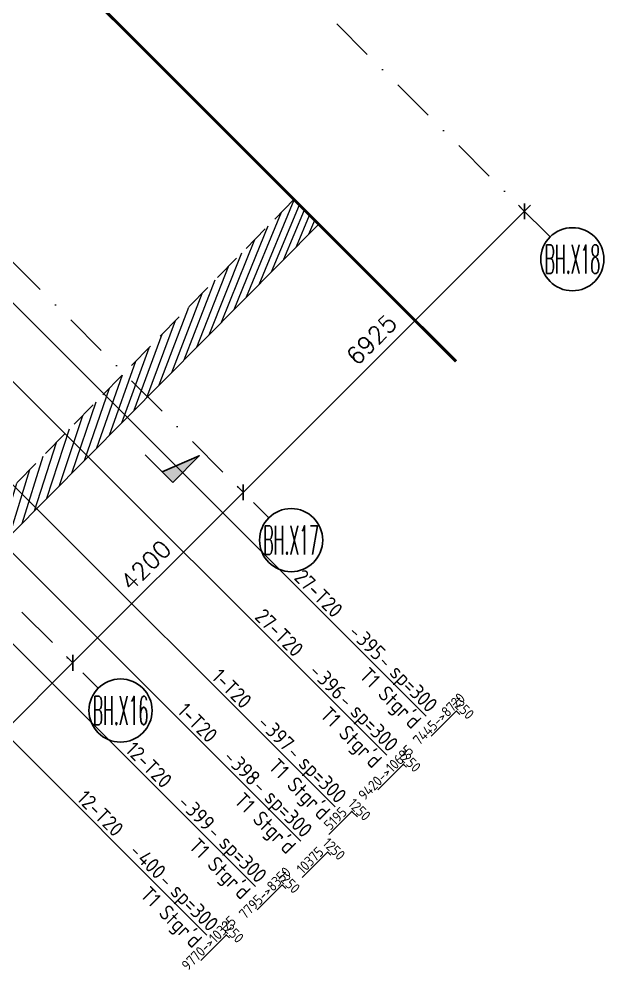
# Model space of a CAD drawing. Extents: x 660761725 to 1323371458, y 2734871439 to 5470067957.
# Drawn here: x 661657642 to 661667827, y 2735058083 to 2735074657 of the extents above; entities that cross this region are included whole.
import ezdxf
from ezdxf.enums import TextEntityAlignment as Align

# ---------------------------------------------------------------- set-up
doc = ezdxf.new("R2010")
doc.units = 0
for name, pattern in [('AXES', [1.95, 1.2, -0.25, 0.25, -0.25]), ('CENTER2', [28.575000000000003, 19.05, -3.175, 3.175, -3.175]), ('Hidden', [714.375, 476.25, -238.125]), ('sbp_axis_short', [10, 5, -2.5, 0, -2.5])]:
    doc.linetypes.add(name, pattern=pattern)
doc.layers.add('A-DETL', color=5, linetype='Continuous', lineweight=9, true_color=0x0000ff)
for name, color, linetype, lineweight in [('A-FLOR-PATT', 7, 'Continuous', 15), ('A-ROOF', 7, 'Continuous', 15), ('S-GRID', 7, 'Continuous', 9), ('S-GRID-IDEN', 7, 'Continuous', 13), ('S-MATCH LNE', 5, 'CENTER2', 40)]:
    doc.layers.add(name, color=color, linetype=linetype, lineweight=lineweight)
for name, color, linetype in [('S-AXIS', 20, 'AXES'), ('S-DIMO', 100, 'Continuous'), ('S-RDIMO', 8, 'Continuous'), ('S-RSYMB', 7, 'Continuous'), ('S-SCEL-INDT', 222, 'Continuous'), ('S-SIMPLETEXT', 7, 'Continuous')]:
    doc.layers.add(name, color=color, linetype=linetype)
doc.styles.add('ARMACAD', font='isocp.shx')
doc.styles.add('ROMANS', font='romans.shx')
doc.styles.add('ROMANT', font='romant')
doc.dimstyles.new('S-DIMO-100', dxfattribs={"dimscale": 100, "dimtxt": 3, "dimasz": 2, "dimexe": 1.5, "dimexo": 1.5, "dimgap": 1.5, "dimtad": 1, "dimdec": 0, "dimzin": 12, "dimdsep": 46, "dimtxsty": 'ROMANS', "dimblk": 'ARCHTICK', "dimcen": 0.09, "dimdle": 1.5, "dimclrd": 8, "dimclre": 8, "dimclrt": 4, "dimadec": 0, "dimazin": 3, "dimtfac": 1, "dimtdec": 0, "dimtix": 1, "dimtmove": 1, "dimatfit": 3, "dimfxl": 1, "dimtolj": 1, "dimtzin": 0, "dimarcsym": 0})

# ---------------------------------------------------------------- blocks, each defined once
blk = doc.blocks.new('_ARCHTICK')
at = {"color": 0, "linetype": 'ByBlock', "const_width": 0.15}
blk.add_lwpolyline([(-0.5, -0.5), (0.5, 0.5)], dxfattribs=at)
blk = doc.blocks.new('*D121')
at = {"layer": 'S-DIMO', "color": 8, "lineweight": -2, "transparency": 16777216}
for p, q in [((662698866.204118, 2734567715.402343), (662693757.3567626, 2734562606.55671)), ((662698754.0712415, 2734567615.403187), (662698654.0720837, 2734567715.402379)), ((662693857.3567817, 2734562718.688727), (662693757.3567984, 2734562818.688745))]:
    blk.add_line(p, q, dxfattribs=at)
at = {"layer": 'S-DIMO', "color": 8, "lineweight": -2, "transparency": 16777216, "xscale": 200, "yscale": 200, "zscale": 200}
for p, rotation in [((662698760.138083, 2734567609.336344), 44.99999034024764), ((662693863.4227977, 2734562712.622709), 224.9999903402476)]:
    blk.add_blockref('_ARCHTICK', p, dxfattribs=dict(at, rotation=rotation))
at = {"layer": 'S-DIMO', "color": 4, "transparency": 16777216, "insert": (662696099.6484418, 2734565373.111597), "char_height": 300, "width": 199.5440968434552, "attachment_point": 5, "rotation": 44.999990340247656, "style": 'ROMANS'}
blk.add_mtext('\\A1;6925', dxfattribs=at)
blk = doc.blocks.new('*D122')
at = {"layer": 'S-DIMO', "color": 8, "lineweight": -2, "transparency": 16777216}
for p, q in [((662693969.4893334, 2734562818.688209), (662690787.5082815, 2734559636.70823)), ((662693857.3567817, 2734562718.688727), (662693757.3572989, 2734562818.688244)), ((662690887.5083007, 2734559748.840247), (662690787.5083172, 2734559848.840264))]:
    blk.add_line(p, q, dxfattribs=at)
at = {"layer": 'S-DIMO', "color": 8, "lineweight": -2, "transparency": 16777216, "xscale": 200, "yscale": 200, "zscale": 200}
for p, rotation in [((662693863.4232981, 2734562712.622209), 44.99999034024764), ((662690893.5743165, 2734559742.774229), 224.9999903402476)]:
    blk.add_blockref('_ARCHTICK', p, dxfattribs=dict(at, rotation=rotation))
at = {"layer": 'S-DIMO', "color": 4, "transparency": 16777216, "insert": (662692166.3668088, 2734561439.830289), "char_height": 300, "width": 199.5440968434552, "attachment_point": 5, "rotation": 44.999990340247656, "style": 'ROMANS'}
blk.add_mtext('\\A1;4200', dxfattribs=at)
blk = doc.blocks.new('*D123')
at = {"layer": 'S-DIMO', "color": 8, "lineweight": -2, "transparency": 16777216}
for p, q in [((662690999.6410098, 2734559848.83957), (662686880.7433155, 2734555729.943264)), ((662690887.5083007, 2734559748.840247), (662690787.5089755, 2734559848.839605)), ((662686980.7433349, 2734555842.075281), (662686880.7433512, 2734555942.075298))]:
    blk.add_line(p, q, dxfattribs=at)
at = {"layer": 'S-DIMO', "color": 8, "lineweight": -2, "transparency": 16777216, "xscale": 200, "yscale": 200, "zscale": 200}
for p, rotation in [((662690893.5749748, 2734559742.773571), 44.99999034024764), ((662686986.8093505, 2734555836.009264), 224.9999903402476)]:
    blk.add_blockref('_ARCHTICK', p, dxfattribs=dict(at, rotation=rotation))
at = {"layer": 'S-DIMO', "color": 4, "transparency": 16777216, "insert": (662688728.0601642, 2734558001.523488), "char_height": 300, "width": 199.5440968434552, "attachment_point": 5, "rotation": 44.999990340247656, "style": 'ROMANS'}
blk.add_mtext('\\A1;5525', dxfattribs=at)
blk = doc.blocks.new('*U1142')
at = {"layer": 'S-AXIS', "color": 3, "linetype": 'Continuous'}
blk.add_circle((0, 5.5), 5.5, dxfattribs=at)
at = {"layer": 'S-AXIS', "color": 3, "linetype": 'Continuous', "ltscale": 0.5, "style": 'ROMANT', "width": 0.4, "flags": 8}
blk.add_attdef('A', text='', height=5, dxfattribs=at).set_placement((0, 5.5), align=Align.MIDDLE_CENTER)
blk = doc.blocks.new('*U1141')
at = {"layer": 'S-SCEL-INDT'}
blk.add_line((-1.598034076772778e-05, -9.017526509425661), (-4.236298395894313e-05, 0), dxfattribs=at)
blk.add_lwpolyline([(-1.598034251388655e-05, -9.017526509426535), (-2.729673832266011e-05, -5.517526509764139), (8.74998401881464, -9.017498218424205), (-1.598034251388655e-05, -9.017526509426535)], dxfattribs=at)
blk.add_solid([(8.749984018815223, -9.017498218424496), (-1.598034076772778e-05, -9.017526509423043), (4.374978361036412, -7.267512364094754), (-2.729674239717861e-05, -5.517526509763265)], dxfattribs=at)
blk = doc.blocks.new('I am… Limitless.')
at = {"layer": 'S-SCEL-INDT', "xscale": 75.00000000000088, "yscale": 75.00000000000088, "zscale": 75.00000000000088, "rotation": 45.05050549450826}
blk.add_blockref('*U1141', (662404945.193927, 2734563363.562346), dxfattribs=at)
blk = doc.blocks.new('I am… Atomic.')
at = {"layer": 'A-FLOR-PATT', "transparency": 33554600}
h = blk.add_hatch(dxfattribs=at)
h.set_pattern_fill('ANSI31', color=8, scale=50, angle=30, style=0)
h.set_pattern_definition([(74.99999999999999, (0, 0), (-153.3407249233896, 41.08752341002518), [])])
h.paths.add_polyline_path([(662379129.8428366, 2734572854.771638), (662378841.1105785, 2734572643.884321), (662379625.867961, 2734571935.721013), (662379914.8579589, 2734572146.375746)])
h.paths.add_polyline_path([(662407967.0689715, 2734567385.984937), (662407536.2223183, 2734567816.83159), (662398987.1276885, 2734559064.274018), (662393889.4056096, 2734562560.874372), (662393685.5193458, 2734562336.933021), (662399210.0475222, 2734558547.58027)])
at = {"layer": 'A-DETL', "color": 8, "linetype": 'Hidden', "lineweight": 9, "flags": 128}
blk.add_lwpolyline([(662407536.2223183, 2734567816.83159), (662398987.1276886, 2734559064.274018)], dxfattribs=at)
at = {"layer": 'A-ROOF', "color": 8, "lineweight": 13}
blk.add_lwpolyline([(662399210.0475222, 2734558547.58027), (662407967.0689714, 2734567385.984937)], dxfattribs=at)
at = {"layer": 'S-MATCH LNE', "ltscale": 50, "const_width": 50}
blk.add_lwpolyline([(662392634.5624754, 2734582718.491432), (662410357.5035155, 2734564995.550393)], dxfattribs=at)
blk = doc.blocks.new('cadf_10')
at = {"color": 1}
for p, q in [((-4.158496580606208, 1.201089783226742), (-5.644468778018359, 1.201089783226742)), ((4.158496580606207, 1.201089783226742), (5.644468778018359, 1.201089783226742))]:
    blk.add_line(p, q, dxfattribs=at)
at = {"style": 'ARMACAD'}
for tag, p in [('$COM1', (-10.93526643674234, 2.542619974829577)), ('$COM2', (-9.757982686735758, -5.302973364669228))]:
    blk.add_attdef(tag, text='', height=3.5, dxfattribs=at).set_placement(p, align=Align.BOTTOM_RIGHT)
at = {"color": 1, "style": 'ARMACAD'}
blk.add_attdef('$NUM', text='', height=3.5, dxfattribs=at).set_placement((0, 0), align=Align.CENTER)
blk = doc.blocks.new('*U618', base_point=(661664923.7845815, 2735062421.425381))
at = {"layer": 'S-RSYMB'}
blk.add_lwpolyline([(661664304.3355738, 2735062203.822666), (661664737.7346691, 2735062637.221588, -0.4142135623730951), (661664746.457265, 2735062637.221586), (661664804.3355738, 2735062579.343254)], format="xyb", dxfattribs=at)
at = {"layer": 'S-RSYMB', "style": 'ARMACAD'}
for tag, rotation, p in [('D1', 314.9999885682005, (661664856.7137154, 2735062689.599683)), ('D0', 44.99998850942514, (661664439.717858, 2735062501.839423))]:
    blk.add_attdef(tag, text='', height=180, rotation=rotation, dxfattribs=at).set_placement(p, align=Align.MIDDLE_CENTER)
blk = doc.blocks.new('*U619', base_point=(661663736.7524583, 2735061234.393327))
at = {"layer": 'S-RSYMB'}
blk.add_lwpolyline([(661663472.5092834, 2735061011.423564), (661663916.9417347, 2735061455.855855, -0.4142135623730951), (661663924.2193124, 2735061455.855854), (661663972.5092834, 2735061407.565866)], format="xyb", dxfattribs=at)
at = {"layer": 'S-RSYMB', "style": 'ARMACAD'}
for tag, rotation, p in [('D1', 314.999989738649, (661664029.6815922, 2735061513.028125)), ('D0', 44.99998970835262, (661663613.4082438, 2735061314.957005))]:
    blk.add_attdef(tag, text='', height=180, rotation=rotation, dxfattribs=at).set_placement(p, align=Align.MIDDLE_CENTER)
blk = doc.blocks.new('*U620', base_point=(661662693.5990394, 2735060191.23997))
at = {"layer": 'S-RSYMB'}
blk.add_lwpolyline([(661662450.024517, 2735059991.407458), (661662846.8928251, 2735060388.275626, -0.4142135623730951), (661662860.3972412, 2735060388.275623), (661662950.024517, 2735060298.648316)], format="xyb", dxfattribs=at)
at = {"layer": 'S-RSYMB', "style": 'ARMACAD'}
for tag, rotation, p in [('D1', 314.9999898331502, (661662986.5281733, 2735060424.779235)), ('D0', 44.99998983356116, (661662567.1414057, 2735060271.158836))]:
    blk.add_attdef(tag, text='', height=180, rotation=rotation, dxfattribs=at).set_placement(p, align=Align.MIDDLE_CENTER)
blk = doc.blocks.new('*U621', base_point=(661662413.7115691, 2735059911.352516))
at = {"layer": 'S-RSYMB'}
blk.add_lwpolyline([(661662150.1365895, 2735059689.13014), (661662593.0328751, 2735060132.026281, -0.4142135623730951), (661662600.5102304, 2735060132.026279), (661662650.1365895, 2735060082.399904)], format="xyb", dxfattribs=at)
at = {"layer": 'S-RSYMB', "style": 'ARMACAD'}
for tag, rotation, p in [('D1', 314.9999906678049, (661662706.640703, 2735060188.530358)), ('D0', 44.99999066088147, (661662290.2674657, 2735059991.895504))]:
    blk.add_attdef(tag, text='', height=180, rotation=rotation, dxfattribs=at).set_placement(p, align=Align.MIDDLE_CENTER)
blk = doc.blocks.new('*U622', base_point=(661661952.2148906, 2735059449.855864))
at = {"layer": 'S-RSYMB'}
blk.add_lwpolyline([(661661693.8879198, 2735059233.50847), (661662124.7067176, 2735059664.327115, -0.4142135623730951), (661662133.7655406, 2735059664.327114), (661662193.8879198, 2735059604.204713)], format="xyb", dxfattribs=at)
at = {"layer": 'S-RSYMB', "style": 'ARMACAD'}
for tag, rotation, p in [('D1', 314.9999898373445, (661662245.1440245, 2735059715.583179)), ('D0', 44.99998983645447, (661661827.9800533, 2735059530.235086))]:
    blk.add_attdef(tag, text='', height=180, rotation=rotation, dxfattribs=at).set_placement(p, align=Align.MIDDLE_CENTER)
blk = doc.blocks.new('*U623', base_point=(661660805.163626, 2735058302.804667))
at = {"layer": 'S-RSYMB'}
blk.add_lwpolyline([(661660541.6974603, 2735058080.704105), (661660984.3433274, 2735058523.349828, -0.4142135623730951), (661660991.8534734, 2735058523.349826), (661661041.6974603, 2735058473.505823)], format="xyb", dxfattribs=at)
at = {"layer": 'S-RSYMB', "style": 'ARMACAD'}
for tag, rotation, p in [('D1', 314.9999906678049, (661661098.0927598, 2735058579.745091)), ('D0', 44.99999066137666, (661660681.7031273, 2735058383.344259))]:
    blk.add_attdef(tag, text='', height=180, rotation=rotation, dxfattribs=at).set_placement(p, align=Align.MIDDLE_CENTER)
blk = doc.blocks.new('I am… All Range.')
at = {"layer": 'S-GRID', "color": 8, "linetype": 'sbp_axis_short', "lineweight": 13, "ltscale": 150}
for p, q in [((662699205.5044558, 2734567163.969937), (662676662.055647, 2734589707.418746)), ((662671765.3411871, 2734584810.704287), (662694307.7183684, 2734562268.327105)), ((662668795.4927062, 2734581840.855805), (662691337.8698875, 2734559298.478624))]:
    blk.add_line(p, q, dxfattribs=at)
at = {"layer": 'S-GRID-IDEN', "color": 9}
ref = blk.add_blockref('*U1142', (662699594.421044, 2734566225.069067), dxfattribs=dict(at, xscale=100.0000000000075, yscale=100, zscale=100.0000000000028, rotation=359.9999999381469))
ref.add_attrib('A', 'BH.X18', dxfattribs={"layer": 'S-AXIS', "color": 3, "linetype": 'Continuous', "ltscale": 0.5, "height": 499.9999999999999, "rotation": 359.9999999381469, "style": 'ROMANT', "width": 0.4000000000000299}).set_placement((662699594.4210446, 2734566775.069067), align=Align.MIDDLE_CENTER)
ref = blk.add_blockref('*U1142', (662694696.6349566, 2734561329.426235), dxfattribs=dict(at, xscale=100.0000000000075, yscale=100, zscale=100.0000000000028, rotation=359.9999999381469))
ref.add_attrib('A', 'BH.X17', dxfattribs={"layer": 'S-AXIS', "color": 3, "linetype": 'Continuous', "ltscale": 0.5, "height": 499.9999999999999, "rotation": 359.9999999381469, "style": 'ROMANT', "width": 0.4000000000000299}).set_placement((662694696.6349572, 2734561879.426234), align=Align.MIDDLE_CENTER)
ref = blk.add_blockref('*U1142', (662691726.7864757, 2734558359.577754), dxfattribs=dict(at, xscale=100.0000000000075, yscale=100, zscale=100.0000000000028, rotation=359.9999999381469))
ref.add_attrib('A', 'BH.X16', dxfattribs={"layer": 'S-AXIS', "color": 3, "linetype": 'Continuous', "ltscale": 0.5, "height": 499.9999999999999, "rotation": 359.9999999381469, "style": 'ROMANT', "width": 0.4000000000000299}).set_placement((662691726.7864763, 2734558909.577753), align=Align.MIDDLE_CENTER)
at = {"layer": 'S-DIMO', "color": 3}
for base, p1, p2, picture, middle in [((662693863.4227977, 2734562712.622709), (662698860.1372409, 2734567509.337152), (662693963.4227811, 2734562612.622693), '*D121', (662696099.6484418, 2734565373.111597)), ((662690893.5743165, 2734559742.774229), (662693963.4227811, 2734562612.622693), (662690993.5743002, 2734559642.774212), '*D122', (662692166.3668088, 2734561439.830289)), ((662686986.8093505, 2734555836.009264), (662690993.5743002, 2734559642.774212), (662687086.809334, 2734555736.009246), '*D123', (662688728.0601642, 2734558001.523488))]:
    dim = blk.add_linear_dim(base=base, p1=p1, p2=p2, angle=44.99999034024766, dimstyle='S-DIMO-100', dxfattribs=at)
    dim.commit()
    dim.dimension.update_dxf_attribs({"geometry": picture, "text_midpoint": middle})

msp = doc.modelspace()

# ---------------------------------------------------------------- linework, layer by layer
at = {"layer": 'S-RDIMO'}
for p, q in [((661651832.8164146, 2735075406.328295), (661664729.3302193, 2735062509.813734)), ((661651042.8483534, 2735074827.919511), (661664045.1417729, 2735061825.625328)), ((661652994.2346165, 2735071075.172433), (661663144.461423, 2735060924.945031)), ((661652292.8752118, 2735070585.372143), (661662548.8815557, 2735060329.365198)), ((661651395.4014883, 2735069900.603865), (661661757.7605283, 2735059538.244217)), ((661650444.3519835, 2735069161.113509), (661660912.4905702, 2735058692.974308))]:
    msp.add_line(p, q, dxfattribs=at)

# ---------------------------------------------------------------- block references
at = {"layer": 'S-AXIS'}
for name, p in [('I am… All Range.', (-1032317.531363606, 503695.4297404289)), ('I am… Atomic.', (-745106.9118326902, 503695.4297404289)), ('I am… Limitless.', (-745106.9118326902, 503695.4297404289))]:
    msp.add_blockref(name, p, dxfattribs=at)
at = {"layer": 'S-RSYMB'}
for name, p, values in [('*U618', (661665438.903417, 2735062378.18435, 1e-08), {'D0': '7445->8720', 'D1': '1250'}), ('*U619', (661664151.1242027, 2735061445.204018, 1e-08), {'D0': '9420->10695', 'D1': '1250'}), ('*U620', (661663276.9112009, 2735060643.996325, 1e-08), {'D0': '5195', 'D1': '1250'}), ('*U621', (661662833.2145255, 2735059914.850532, 1e-08), {'D0': '10375', 'D1': '1250'}), ('*U622', (661662047.1371189, 2735059346.234845, 1e-08), {'D0': '7795->8350', 'D1': '1250'}), ('*U623', (661661067.8513931, 2735058471.426248, 1e-08), {'D0': '9770->10325', 'D1': '1250'})]:
    msp.add_blockref(name, p, dxfattribs=at).add_auto_attribs(values)
at = {"layer": 'S-SIMPLETEXT'}
ref = msp.add_blockref('cadf_10', (661663679.7409822, 2735063638.952548), dxfattribs=dict(at, xscale=74.99999998083516, yscale=75, zscale=75, rotation=314.9999983257133))
ref.add_attrib('$NUM', '395', dxfattribs={"color": 1, "height": 262.5, "rotation": 315, "style": 'ARMACAD', "flags": 2}).set_placement((661663679.7409822, 2735063638.952548), align=Align.CENTER)
ref.add_attrib('$COM1', '27-T20         sp=300', dxfattribs={"height": 262.5, "rotation": 315, "style": 'ARMACAD', "flags": 2}).set_placement((661664769.1049769, 2735062549.58849), align=Align.RIGHT)
ref = msp.add_blockref('cadf_10', (661662995.5525359, 2735062954.764142), dxfattribs=dict(at, xscale=74.99999998083516, yscale=75, zscale=75, rotation=314.9999983257133))
ref.add_attrib('$NUM', '396', dxfattribs={"color": 1, "height": 262.5, "rotation": 315, "style": 'ARMACAD', "flags": 2}).set_placement((661662995.5525359, 2735062954.764142), align=Align.CENTER)
ref.add_attrib('$COM1', '27-T20         sp=300', dxfattribs={"height": 262.5, "rotation": 315, "style": 'ARMACAD', "flags": 2}).set_placement((661664084.9165307, 2735061865.400084), align=Align.RIGHT)
ref = msp.add_blockref('cadf_10', (661662094.872186, 2735062054.083845), dxfattribs=dict(at, xscale=74.99999998083516, yscale=75, zscale=75, rotation=314.9999983257133))
ref.add_attrib('$NUM', '397', dxfattribs={"color": 1, "height": 262.5, "rotation": 315, "style": 'ARMACAD', "flags": 2}).set_placement((661662094.872186, 2735062054.083845), align=Align.CENTER)
ref.add_attrib('$COM1', '1-T20         sp=300', dxfattribs={"height": 262.5, "rotation": 315, "style": 'ARMACAD', "flags": 2}).set_placement((661663184.2361807, 2735060964.719787), align=Align.RIGHT)
ref = msp.add_blockref('cadf_10', (661661499.2923186, 2735061458.504012), dxfattribs=dict(at, xscale=74.99999998083516, yscale=75, zscale=75, rotation=314.9999983257133))
ref.add_attrib('$NUM', '398', dxfattribs={"color": 1, "height": 262.5, "rotation": 315, "style": 'ARMACAD', "flags": 2}).set_placement((661661499.2923186, 2735061458.504012), align=Align.CENTER)
ref.add_attrib('$COM1', '1-T20         sp=300', dxfattribs={"height": 262.5, "rotation": 315, "style": 'ARMACAD', "flags": 2}).set_placement((661662588.6563133, 2735060369.139954), align=Align.RIGHT)
ref = msp.add_blockref('cadf_10', (661660708.1712911, 2735060667.383031), dxfattribs=dict(at, xscale=74.99999998083516, yscale=75, zscale=75, rotation=314.9999983257133))
ref.add_attrib('$NUM', '399', dxfattribs={"color": 1, "height": 262.5, "rotation": 315, "style": 'ARMACAD', "flags": 2}).set_placement((661660708.1712911, 2735060667.383031), align=Align.CENTER)
ref.add_attrib('$COM1', '12-T20         sp=300', dxfattribs={"height": 262.5, "rotation": 315, "style": 'ARMACAD', "flags": 2}).set_placement((661661797.535286, 2735059578.018973), align=Align.RIGHT)
ref = msp.add_blockref('cadf_10', (661659862.9013331, 2735059822.113122), dxfattribs=dict(at, xscale=74.99999998083517, yscale=75, zscale=75, rotation=314.9999983257132))
ref.add_attrib('$NUM', '400', dxfattribs={"color": 1, "height": 262.5, "rotation": 315, "style": 'ARMACAD', "flags": 2}).set_placement((661659862.9013331, 2735059822.113122), align=Align.CENTER)
ref.add_attrib('$COM1', '12-T20         sp=300', dxfattribs={"height": 262.5, "rotation": 315, "style": 'ARMACAD', "flags": 2}).set_placement((661660952.2653278, 2735058732.749063), align=Align.RIGHT)

# ---------------------------------------------------------------- texts
at = {"layer": 'S-SIMPLETEXT', "style": 'ARMACAD'}
for p in [(661664482.6298193, 2735062263.48616), (661663798.4413729, 2735061579.297754), (661662897.7610232, 2735060678.617457), (661662302.1811558, 2735060083.037625), (661661511.0601286, 2735059291.916644), (661660665.7901706, 2735058446.646734)]:
    msp.add_text("T1 Stgr'd", height=262.4999999999999, rotation=315, dxfattribs=at).set_placement(p, align=Align.RIGHT)

doc.saveas('drawing.dxf')
